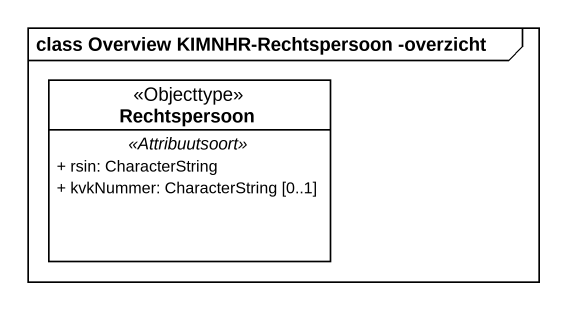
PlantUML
@startuml
mainframe class Overview KIMNHR-Rechtspersoon -overzicht
hide circle
hide empty members
skinparam classAttributeIconSize 0
class Rechtspersoon <<Objecttype>> #FFFFFF {
  .. <<Attribuutsoort>> ..
  + rsin: CharacterString
  + kvkNummer: CharacterString [0..1]
}
@enduml
